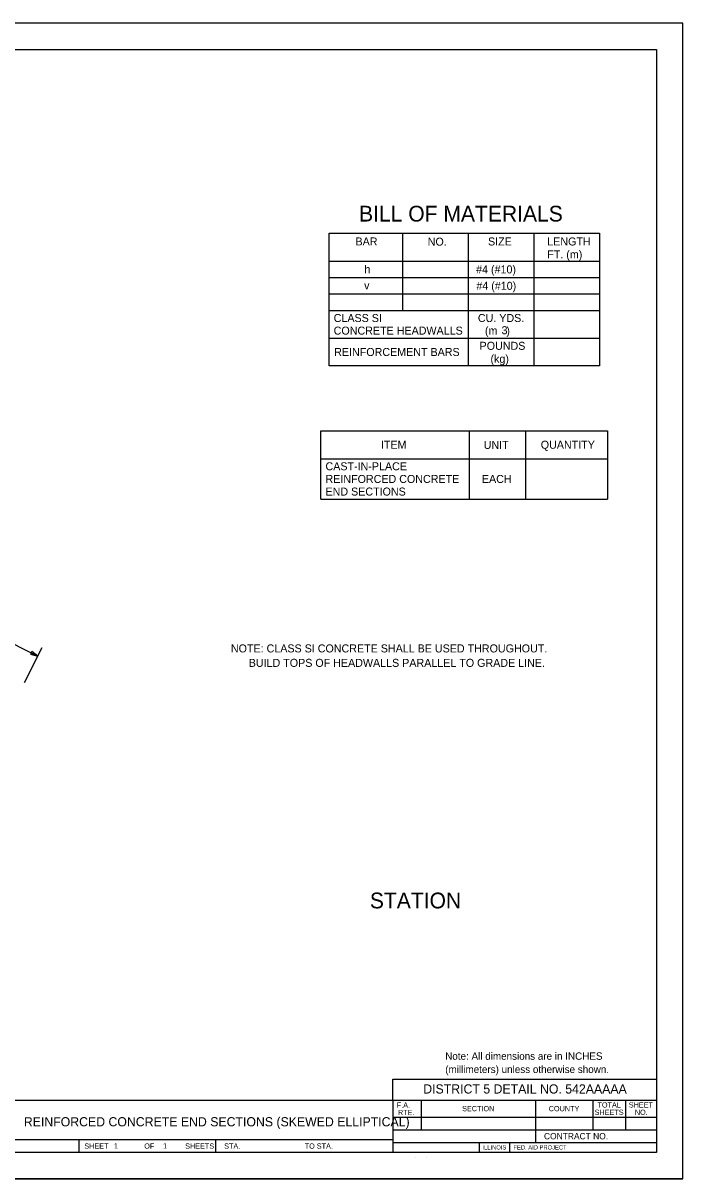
# Model space of a CAD drawing. Extents: x 0 to 2.83, y 0 to 1.83.
# Drawn here: x 1.786 to 2.833, y 0 to 1.833 of the extents above; entities that cross this region are included whole.
import ezdxf

# ---------------------------------------------------------------- set-up
doc = ezdxf.new("R2010")
doc.units = 0
for name, color, linetype in [('RD_Pr_Roadway_Dimensions', 7, 'Continuous'), ('RD_Pr_Roadway_Notes', 7, 'Continuous'), ('SH_General_Details', 7, 'Continuous'), ('SH_Printer_Plotting_Border', 7, 'Continuous')]:
    doc.layers.add(name, color=color, linetype=linetype)

msp = doc.modelspace()

# ---------------------------------------------------------------- linework, layer by layer
at = {"layer": 'RD_Pr_Roadway_Dimensions'}
for p, q in [((1.6743, 0.897), (1.8098, 0.8293)), ((1.7888, 0.7874), (1.8166, 0.843))]:
    msp.add_line(p, q, dxfattribs=at)
msp.add_lwpolyline([(1.8004, 0.8367), (1.7993, 0.8345), (1.7982, 0.8323), (1.8041, 0.831), (1.8098, 0.8293), (1.8047, 0.8331)], close=True, dxfattribs=at)
at = {"layer": 'RD_Pr_Roadway_Notes'}
for p, q in [((2.3883, 1.4999), (2.3883, 1.3777)), ((2.4925, 1.4999), (2.4925, 1.2895)), ((2.5967, 1.4999), (2.5967, 1.2895)), ((2.2719, 1.4558), (2.7009, 1.4558)), ((2.2719, 1.4298), (2.7009, 1.4298)), ((2.2719, 1.4037), (2.7009, 1.4037)), ((2.2719, 1.3777), (2.7009, 1.3777)), ((2.2719, 1.3336), (2.7009, 1.3336)), ((2.4942, 1.1865), (2.4942, 1.0783)), ((2.5837, 1.1865), (2.5837, 1.0783)), ((2.2589, 1.1424), (2.7138, 1.1424)), ((2.2589, 1.1424), (2.6879, 1.1424)), ((2.2589, 1.0783), (2.7138, 1.0783))]:
    msp.add_line(p, q, dxfattribs=at)
for points in [[(2.2719, 1.4999), (2.7009, 1.4999)], [(2.2719, 1.2895), (2.2719, 1.4999)], [(2.7009, 1.4999), (2.7009, 1.2895)], [(2.7009, 1.2895), (2.2719, 1.2895)], [(2.2589, 1.1865), (2.7138, 1.1865)], [(2.2589, 1.0783), (2.2589, 1.1865)], [(2.7138, 1.1865), (2.7138, 1.0783)]]:
    msp.add_lwpolyline(points, dxfattribs=at)
at = {"layer": 'SH_General_Details'}
for p, q in [((2.8333, 1.8333), (0, 1.8333)), ((2.8333, 0), (2.8333, 1.8333)), ((2.3729, 0.1584), (2.7917, 0.1584)), ((2.3729, 0.125), (2.3729, 0.1584)), ((0.1667, 0.125), (2.7917, 0.125)), ((2.3728, 0.125), (2.3728, 0.0417)), ((2.4179, 0.125), (2.4179, 0.0779)), ((2.5995, 0.125), (2.5995, 0.0579)), ((2.6905, 0.125), (2.6905, 0.0779)), ((2.7423, 0.125), (2.7423, 0.0779)), ((2.3728, 0.0979), (2.7917, 0.0979)), ((2.3728, 0.0779), (2.7917, 0.0779)), ((1.7312, 0.0625), (2.3728, 0.0625)), ((1.875, 0.0625), (1.875, 0.0417)), ((2.0917, 0.0625), (2.0917, 0.0417)), ((2.3728, 0.0579), (2.7917, 0.0579)), ((2.5101, 0.0579), (2.5101, 0.0417)), ((2.5584, 0.0579), (2.5584, 0.0417)), ((2.4095, 0.0333), (2.4095, 0.0333)), ((2.4262, 0.0333), (2.4262, 0.0333)), ((2.7917, 0.0333), (2.7917, 0.0333)), ((2.8333, 0), (0, 0))]:
    msp.add_line(p, q, dxfattribs=at)
msp.add_lwpolyline([(0.1667, 1.7917), (2.7917, 1.7917), (2.7917, 0.0417), (0.1667, 0.0417)], close=True, dxfattribs=at)
at = {"layer": 'SH_Printer_Plotting_Border'}
msp.add_lwpolyline([(0, 0), (2.8333, 0), (2.8333, 1.8333), (0, 1.8333)], close=True, dxfattribs=at)

# ---------------------------------------------------------------- texts
at = {"layer": 'RD_Pr_Roadway_Notes'}
for s, height, p in [('BILL OF MATERIALS', 0.025, (2.3195, 1.5186)), ('BAR', 0.0127, (2.3138, 1.4806)), ('NO.', 0.0127, (2.4284, 1.4803)), ('SIZE', 0.0127, (2.5241, 1.4806)), ('LENGTH', 0.0127, (2.6181, 1.4806)), ('FT. (m)', 0.0127, (2.6181, 1.4601)), ('h', 0.0127, (2.3279, 1.4365)), ('#4 (#10)', 0.0127, (2.5052, 1.4363)), ('v', 0.0127, (2.3275, 1.4109)), ('#4 (#10)', 0.0127, (2.5056, 1.4103)), ('CLASS SI', 0.0127, (2.2792, 1.3592)), ('CU. YDS.', 0.0127, (2.508, 1.3592)), ('CONCRETE HEADWALLS', 0.0127, (2.2792, 1.3392)), ('(m   )', 0.0127, (2.5192, 1.3392)), ('3', 0.0127, (2.5456, 1.3398)), ('POUNDS', 0.0127, (2.5107, 1.3151)), ('REINFORCEMENT BARS', 0.0127, (2.28, 1.3053)), ('(kg)', 0.0127, (2.528, 1.2945)), ('ITEM', 0.0127, (2.3541, 1.1582)), ('UNIT', 0.0127, (2.5172, 1.1579)), ('QUANTITY', 0.0127, (2.6078, 1.1582)), ('CAST-IN-PLACE', 0.0127, (2.2662, 1.124)), ('REINFORCED CONCRETE', 0.0127, (2.2662, 1.1039)), ('EACH', 0.0127, (2.5144, 1.1039)), ('END SECTIONS', 0.0127, (2.2662, 1.0839)), ('NOTE: CLASS SI CONCRETE SHALL BE USED THROUGHOUT.', 0.0127, (2.1161, 0.8351)), ('      BUILD TOPS OF HEADWALLS PARALLEL TO GRADE LINE.', 0.0127, (2.1161, 0.8122)), ('STATION          ', 0.025, (2.3366, 0.4291)), ('Note: All dimensions are in INCHES', 0.0117, (2.4562, 0.1889)), ('(millimeters) unless otherwise shown.', 0.0117, (2.4562, 0.1679))]:
    msp.add_text(s, height=height, dxfattribs=at).set_placement(p)
at = {"layer": 'SH_General_Details'}
for s, height, p in [('DISTRICT 5 DETAIL NO. 542AAAAA', 0.014583, (2.4213, 0.1354)), ('F.A.  ', 0.00833, (2.3793, 0.1129)), ('SECTION', 0.00833, (2.483, 0.1073)), ('COUNTY', 0.00833, (2.6204, 0.1073)), ('SHEETS', 0.00833, (2.6932, 0.1015)), ('TOTAL', 0.00833, (2.6978, 0.1132)), ('SHEET', 0.00833, (2.7475, 0.1132)), ('NO.', 0.00833, (2.7571, 0.1015)), ('REINFORCED CONCRETE END SECTIONS (SKEWED ELLIPTICAL)', 0.014583, (1.7875, 0.0833)), ('RTE.', 0.00833, (2.3812, 0.1012)), ('SHEET', 0.00833, (1.8835, 0.0479)), ('1', 0.00833, (1.9306, 0.0483)), ('OF', 0.00833, (1.9786, 0.0479)), ('1', 0.00833, (2.0085, 0.0483)), ('SHEETS', 0.00833, (2.0435, 0.0479)), ('STA.', 0.00833, (2.1054, 0.0479)), ('TO STA.', 0.00833, (2.2332, 0.0479)), ('CONTRACT NO.      ', 0.01, (2.6129, 0.0628)), ('ILLINOIS', 0.00667, (2.5152, 0.0466)), ('FED. AID PROJECT', 0.006667, (2.5644, 0.0466))]:
    msp.add_text(s, height=height, dxfattribs=at).set_placement(p)

doc.saveas('drawing.dxf')
